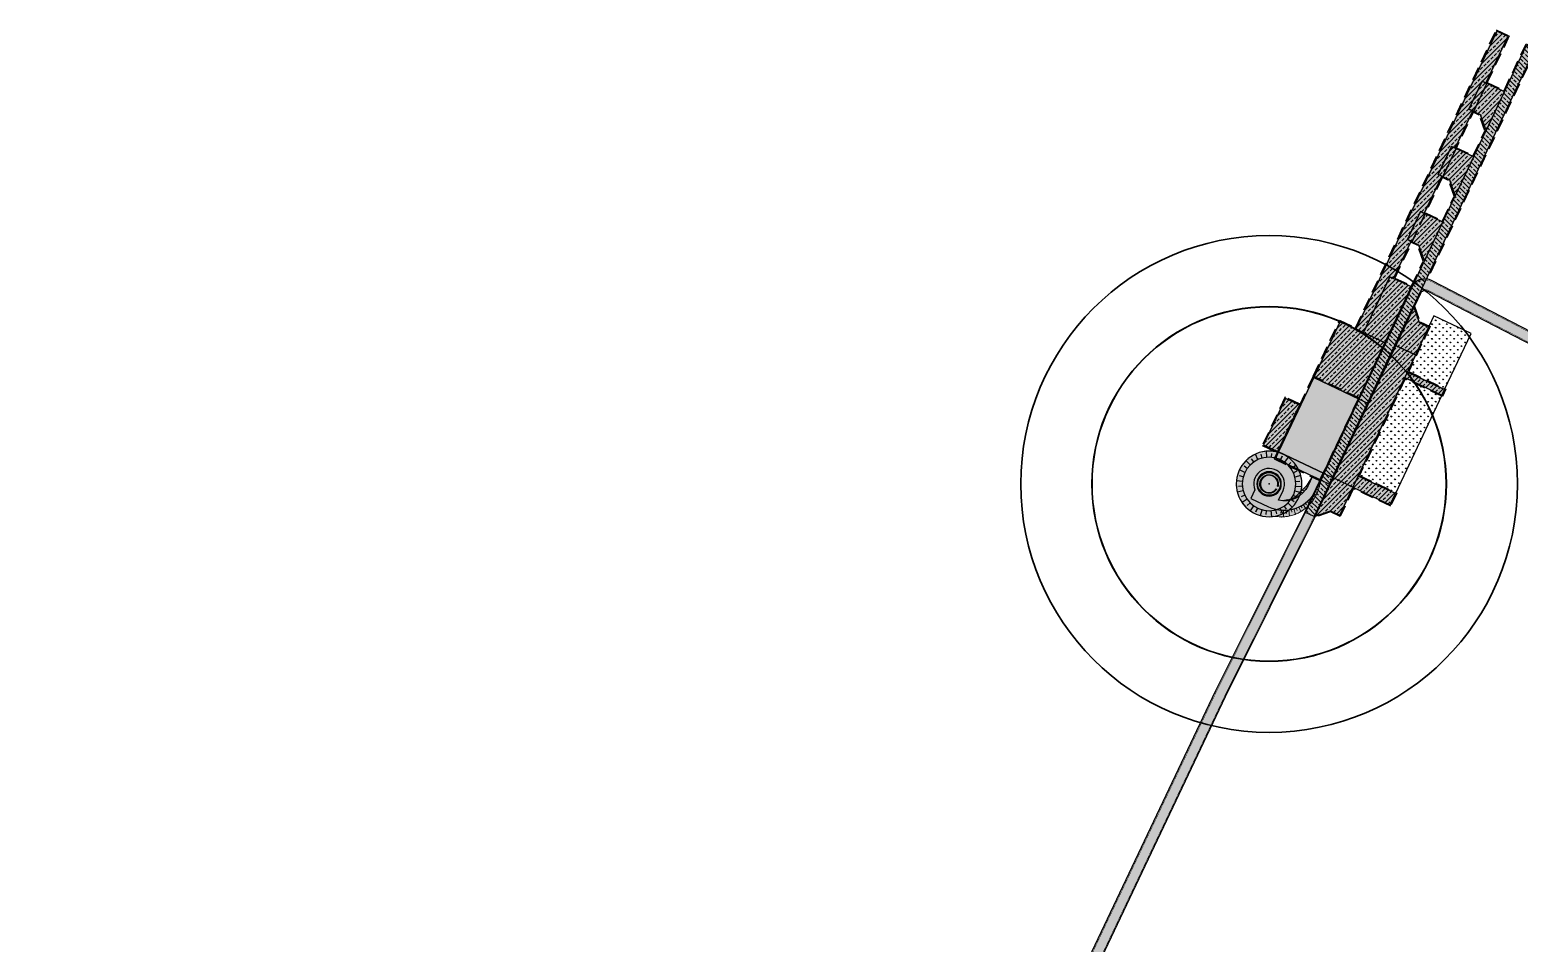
# Model space of a CAD drawing. Extents: x 466263 to 469319, y 5887365 to 5890189.
# Drawn here: x 466377 to 467100, y 5888921 to 5889364 of the extents above; entities that cross this region are included whole.
import ezdxf

# ---------------------------------------------------------------- set-up
doc = ezdxf.new("R2010")
doc.units = 0
doc.header["$MEASUREMENT"] = 0
doc.linetypes.add('VERDECKT', pattern=[9.524999999999995, 6.349999999999997, -3.174999999999998])
doc.layers.get('0').update_dxf_attribs({"linetype": 'CONTINUOUS'})
for name, color, linetype, transparency in [('UTEC -Flächen mit Böschung 0.5 m- KSF dauerhaft', 24, 'VERDECKT', 0.5), ('UTEC -Flächen mit Böschung 0.5 m- KSF temporär', 54, 'VERDECKT', 0.5), ('UTEC -Flächen mit Böschung 0.5 m- Zuwegung dauerhaft', 32, 'VERDECKT', 0.5), ('UTEC -Flächen- Fundament', 162, 'VERDECKT', 0.5), ('UTEC -Flächen- KSF Blattlager', 254, 'CONTINUOUS', 0.5), ('UTEC -Flächen- KSF dauerhaft', 252, 'CONTINUOUS', 0.5), ('UTEC -Flächen- KSF temporär', 254, 'CONTINUOUS', 0.5), ('UTEC -Flächen- Zuwegung dauerhaft', 33, 'CONTINUOUS', 0.5)]:
    doc.layers.add(name, color=color, linetype=linetype, transparency=transparency)
for name, color, linetype, lineweight in [('UTEC -WKA- Kreise - Baulast', 70, 'CONTINUOUS', 35), ('UTEC -WKA- Kreise - Rotor (ohne Exzentrizität)', 150, 'CONTINUOUS', 35), ('UTEC -WKA- Kreise - Rotorüberstrich (mit Exzentrizität)', 150, 'CONTINUOUS', 35)]:
    doc.layers.add(name, color=color, linetype=linetype, lineweight=lineweight)
for name, color, linetype in [('UTEC -WKA- Kreise - Standort', 10, 'CONTINUOUS'), ('UTEC -WKA- KSF Blattlager', 253, 'CONTINUOUS'), ('UTEC -WKA- KSF dauerhaft', 7, 'CONTINUOUS'), ('UTEC -WKA- KSF temporär', 253, 'CONTINUOUS'), ('UTEC -WKA- Turm & Fundament', 7, 'CONTINUOUS'), ('UTEC -WKA- Turm & Fundament Schraffur', 253, 'CONTINUOUS'), ('UTEC -Zuwegung- dauerhaft', 34, 'CONTINUOUS')]:
    doc.layers.add(name, color=color, linetype=linetype)
doc.layers.add('UTEC __Hilfslinien__', color=201, linetype='CONTINUOUS', plot=False)

# ---------------------------------------------------------------- blocks, each defined once
blk = doc.blocks.new('WKA - Fundament')
at = {"layer": 'UTEC -WKA- Turm & Fundament'}
for radius in [13, 5.94]:
    blk.add_circle((0, 0), radius, dxfattribs=at)
at = {"layer": 'UTEC -WKA- Turm & Fundament Schraffur'}
for points in [[(-4.446261863225116, 12.21600407022015), (-5.453169165174356, 14.98245914581139)], [(-2.257426309660559, 12.8025007891606), (-2.590125111487167, 14.68932945537017)], [(-2.2737e-12, 13), (-3.638e-12, 15.94399999999905)], [(2.257426309667605, 12.80250078915924), (2.590125111494669, 14.68932945537199)], [(4.446261863231483, 12.21600407021742), (5.453169165181633, 14.98245914581139)], [(-11.25833024919552, 6.500000000003637), (-13.80790903793104, 7.972000000000661)], [(-9.958577760542992, 8.356238925929574), (-11.42626991715178, 9.587778873221849)], [(-8.356238925919111, 9.958577760551632), (-10.24860564883261, 12.21381260109001)], [(-6.499999999992722, 11.25833024920166), (-7.457968019860345, 12.91757953163915)], [(6.499999999998181, 11.25833024919848), (7.457968019870349, 12.91757953164415)], [(8.356238925923435, 9.958577760547996), (10.24860564883988, 12.21381260109001)], [(9.958577760545948, 8.356238925925936), (11.42626991716611, 9.587778873227762)], [(11.25833024919734, 6.500000000000452), (13.80790903793831, 7.972000000000661)], [(-12.80250078915833, 2.2574263096717), (-15.70177481401924, 2.768646544721832)], [(-14.91593603973206, 0), (-13, 0)], [(-13, 0), (-14.91593603973206, 0)], [(-12.21600407021583, 4.446261863236486), (-14.01639502864964, 5.101550582148774)], [(12.21600407021651, 4.446261863234211), (14.01639502866737, 5.101550582152412)], [(12.80250078915855, 2.257426309670333), (15.70177481402652, 2.768646544721832)], [(13, 0), (14.91593603975116, 0)], [(14.91593603975116, 0), (13, 0)], [(-15.70177481402675, -2.768646544721375), (-12.80250078915878, -2.257426309669881)], [(-14.01639502865191, -5.101550582146046), (-12.21600407021674, -4.446261863233758)], [(-13.80790903793831, -7.972000000001571), (-11.25833024919689, -6.500000000001362)], [(13.80790903794559, -7.972000000001571), (11.2583302491987, -6.499999999998181)], [(14.01639502866965, -5.101550582150136), (12.21600407021765, -4.446261863231483)], [(15.70177481403402, -2.768646544721375), (12.80250078915901, -2.257426309668517)], [(-11.42626991715656, -9.587778873220033), (-9.958577760545722, -8.356238925925936)], [(-10.24860564884125, -12.21381260109047), (-8.356238925924117, -9.95857776054754)], [(-7.457968019866711, -12.91757953163869), (-6.499999999997726, -11.25833024919893)], [(-5.453169165181178, -14.98245914581184), (-4.446261863231028, -12.21600407021788)], [(-2.590125111494669, -14.68932945537244), (-2.257426309667605, -12.80250078915924)], [(1.04592e-11, -15.94400000000087), (9.0949e-12, -13)], [(2.590125111502401, -14.68932945537426), (2.257426309674654, -12.80250078915787)], [(5.453169165188455, -14.98245914581184), (4.446261863237396, -12.2160040702156)], [(7.457968019876942, -12.91757953164415), (6.500000000003183, -11.25833024919575)], [(10.24860564884852, -12.21381260109047), (8.356238925928206, -9.958577760543903)], [(11.42626991717065, -9.587778873225943), (9.958577760548678, -8.356238925922298)]]:
    blk.add_lwpolyline(points, dxfattribs=at)
blk.add_circle((0, 0), 15.944, dxfattribs=at)

msp = doc.modelspace()

# ---------------------------------------------------------------- hatches: boundary and pattern name
at = {"layer": 'UTEC -Flächen mit Böschung 0.5 m- KSF dauerhaft'}
h = msp.add_hatch(color=256, dxfattribs=at)
h.dxf.hatch_style = 1
h.paths.add_polyline_path([(466981.0251336854, 5889156.098828502), (467003.1748430727, 5889145.627898519), (467022.1944699425, 5889185.857621355), (467000.0451120677, 5889196.329294848)])
at = {"layer": 'UTEC -Flächen mit Böschung 0.5 m- KSF temporär'}
h = msp.add_hatch(color=256, dxfattribs=at)
h.dxf.hatch_style = 1
h.paths.add_polyline_path([(466986.4014400114, 5889186.187785452), (466975.2886436532, 5889162.682344441), (466982.5210870412, 5889159.263022484), (466993.6338833989, 5889182.768463495)])
h.paths.add_polyline_path([(467020.5520405032, 5889219.817927973), (467088.9384796311, 5889364.466795731), (467095.266867595, 5889361.474889018), (467039.7028858046, 5889243.947683966), (467047.8393846157, 5889240.100946765), (467022.1944699424, 5889185.857621355), (467000.0451120677, 5889196.329294848), (467012.867569404, 5889223.450957553)])
edge = h.paths.add_edge_path()
edge.add_line((467047.8393846157, 5889240.100946765), (467053.5209698218, 5889252.118458975))
edge.add_line((467053.5209698218, 5889252.118458975), (467050.800733424, 5889259.71730425))
edge.add_line((467050.800733424, 5889259.71730425), (467047.8237754509, 5889261.124737012))
edge.add_line((467047.8237754509, 5889261.124737012), (467054.6624193635, 5889275.589623787))
edge.add_line((467054.6624193635, 5889275.589623787), (467062.7989181751, 5889271.742886587))
edge.add_line((467062.7989181751, 5889271.742886587), (467068.4805033803, 5889283.760398795))
edge.add_line((467068.4805033803, 5889283.760398795), (467065.7602669829, 5889291.359244074))
edge.add_line((467065.7602669829, 5889291.359244074), (467062.7833090096, 5889292.766676835))
edge.add_line((467062.7833090096, 5889292.766676835), (467069.6219529225, 5889307.23156361))
edge.add_line((467069.6219529225, 5889307.23156361), (467077.7584517342, 5889303.384826408))
edge.add_line((467077.7584517342, 5889303.384826408), (467083.44003694, 5889315.402338618))
edge.add_line((467083.44003694, 5889315.402338618), (467080.7198005426, 5889323.001183895))
edge.add_line((467080.7198005426, 5889323.001183895), (467077.7428425693, 5889324.408616658))
edge.add_line((467077.7428425693, 5889324.408616658), (467084.5814864818, 5889338.873503431))
edge.add_line((467084.5814864818, 5889338.873503431), (467092.7179852934, 5889335.02676623))
edge.add_line((467092.7179852934, 5889335.02676623), (467103.4033664068, 5889357.628151818))
edge.add_line((467103.4033664068, 5889357.628151818), (467108.3756712354, 5889355.277367973))
edge.add_line((467108.3756712354, 5889355.277367973), (467055.46864019, 5889243.370062447))
edge.add_arc((467054.3629437806, 5889235.413571761), 8.032951426371318, 82.08839879095036, 144.3016090506804)
h.paths.add_polyline_path([(467049.2671804619, 5889230.252927831), (467051.9874168589, 5889222.654082551), (467056.7724856796, 5889220.391819304), (467046.4504075233, 5889198.558880823), (467064.5315159934, 5889190.010575934), (467062.821855015, 5889186.394354239), (467044.7407465455, 5889194.94265913), (467022.579266116, 5889148.067385422), (467040.6603745852, 5889139.519080531), (467037.6684678738, 5889133.190692567), (467019.5873594036, 5889141.738997458), (467013.1761307358, 5889128.178166106), (467008.3910619156, 5889130.440429356), (467000.7865142958, 5889127.718151633)])
at = {"layer": 'UTEC -Flächen- Fundament'}
h = msp.add_hatch(color=256, dxfattribs=at)
h.dxf.hatch_style = 1
edge = h.paths.add_edge_path()
edge.add_line((466993.2282086492, 5889150.329513774), (466981.0251336854, 5889156.098828502))
edge.add_line((466981.0251336854, 5889156.098828502), (466982.5210870412, 5889159.263022484))
edge.add_line((466982.5210870412, 5889159.263022484), (466981.8552860593, 5889159.577796867))
edge.add_arc((466978.6083170227, 5889143.967917687), 15.94399999886285, 78.24961475861988, 280.4149351207723)
edge.add_arc((466984.7472020971, 5889146.191344998), 18.19849336820215, 259.6914585921805, 312.9251315474322)
edge.add_line((466997.1411425554, 5889132.865602963), (466999.4346081704, 5889137.716670055))
edge.add_line((466999.4346081704, 5889137.716670055), (467003.1748430043, 5889145.627898551))
edge.add_line((467003.1748430043, 5889145.627898551), (466999.5289891292, 5889147.358911798))
edge.add_line((466999.5289891292, 5889147.358911798), (466997.0403061944, 5889143.565596421))
edge.add_arc((466987.4705578242, 5889150.058378755), 11.56444146148807, 305.9120372492413, 325.84430467272267, ccw=False)
edge.add_arc((466977.6863182087, 5889143.802665339), 16.85675262182188, 349.3663917948717, 382.7800693216212)
at = {"layer": 'UTEC -Flächen- KSF Blattlager'}
h = msp.add_hatch(dxfattribs=at)
h.set_pattern_fill('GRASS', color=256, scale=0.1)
h.set_pattern_definition([(90, (0, 0), (-1.796051224, 1.796051224), [0.4762500000000001, -3.115852448]), (45, (0, 0), (-1.79605122421383, 1.79605122421383), [0.4762500000000001, -2.06375]), (135, (0, 0), (-1.79605122421383, -1.79605122421383), [0.4762500000000001, -2.06375])])
h.paths.add_polyline_path([(467058.671241813, 5889225.577831752), (467045.7846721897, 5889198.320560734), (467063.8657806596, 5889189.772255844), (467076.7523502826, 5889217.029526862)])
h.paths.add_polyline_path([(467062.5835349259, 5889187.060089573), (467039.9946392516, 5889139.280760442), (467021.9135307819, 5889147.829065332), (467044.5024264561, 5889195.608394467)])
at = {"layer": 'UTEC -Flächen- KSF dauerhaft'}
h = msp.add_hatch(color=256, dxfattribs=at)
h.dxf.hatch_style = 1
h.paths.add_polyline_path([(466983.1868223753, 5889159.501342573), (466981.6908690194, 5889156.337148592), (467003.8402268947, 5889145.865475101), (467005.3361802507, 5889149.029669082)])
h.paths.add_polyline_path([(467000.2834321572, 5889195.663559514), (466983.1868223753, 5889159.501342573), (467005.3361802507, 5889149.029669082), (467022.4327900323, 5889185.191886022)])
h = msp.add_hatch(dxfattribs=at)
h.set_pattern_fill('GRAVEL', color=256, scale=2)
h.set_pattern_definition([(228.012787504, (1.439999999999999, 2), (-16.00000000000012, -18), [0.269072, -26.6381760941474]), (184.969740728, (1.26, 1.8), (23.99999999999995, 2.00000000000007), [0.461736, -45.71184952245999]), (132.510447078, (0.8, 1.759999999999999), (20.00000000000023, -21.99999999999973), [0.325576, -32.2320651921994]), (267.273689006, (0.02, 1.26), (2.000000000000043, 40.00000000000003), [0.4204760000000002, -41.62711608325799]), (292.833654178, (0, 0.84), (-9.999999999999975, 24.00000000000006), [0.4123099999999999, -40.81874625617659]), (357.273689006, (0.16, 0.4600000000000001), (-40.00000000000003, 2.000000000000051), [0.4204760000000002, -41.62711608325799]), (37.6942404667, (0.58, 0.4400000000000003), (-26, -19.99999999999994), [0.556058, -55.049697097832]), (72.2553283749, (1.02, 0.7800000000000002), (14.00000000000005, 44.00000000000001), [0.5249759999999999, -51.97264299362679]), (121.429565615, (1.179999999999999, 1.28), (-16.00000000000004, 25.99999999999998), [0.4219000000000002, -41.76814621945799]), (175.236358309, (0.9599999999999999, 1.639999999999995), (21.99999999999997, -2.000000000000073), [0.4816640000000004, -23.6015251575846]), (222.397437798, (0.48, 1.679999999999999), (-23.99999999999993, -21.99999999999994), [0.622896, -61.6667500095898]), (138.814074834, (2, 1.239999999999997), (-14.00000000000006, 12), [0.212602, -21.04768962546939]), (171.46923439, (1.84, 1.379999999999999), (26, -3.99999999999999), [0.404474, -40.043022832314]), (225, (1.439999999999999, 1.439999999999999), (-2e-16, -1.999999999999864), [0.282842, -2.5455851247462]), (203.198590514, (1.3, 1.679999999999999), (9.999999999999975, 3.999999999999948), [0.152316, -15.0792302117278]), (291.801409486, (1.159999999999999, 1.62), (-1.999999999999366, 6.000000000000205), [0.215406, -10.554923614269]), (30.96375653209999, (1.239999999999997, 1.419999999999999), (6.000000000000102, 3.999999999999958), [0.349858, -11.3120457896906]), (161.565051177, (1.54, 1.6), (4.000000000000023, -1.999999999999953), [0.252982, -6.071573320336798]), (16.389540334, (0, 1.62), (19.99999999999993, 6.000000000000087), [0.3544, -35.0856902933388]), (70.3461759419, (0.34, 1.719999999999999), (-8.00000000000244, -22.00000000000679), [0.2973219999999999, -29.434815494638]), (293.198590514, (1.54, 2), (-3.999999999999941, 9.999999999999982), [0.30463, -14.9269162117278]), (343.610459666, (1.659999999999999, 1.719999999999999), (-19.99999999999993, 6.000000000000087), [0.3544, -35.08569029333799]), (339.44395478, (0, 0.38), (-10.00000000000007, 4.000000000000047), [0.3417599999999999, -16.74624749063499]), (294.775140569, (0.32, 0.26), (-10.00000000000001, 22.00000000000001), [0.286356, -28.349286126552]), (66.8014094864, (1.56, 0), (3.999999999999961, 9.99999999999994), [0.30463, -14.9269162117278]), (17.3540246363, (1.679999999999999, 0.28), (-25.99999999999996, -7.999999999999922), [0.335262, -33.19084722848]), (69.4439547804, (0.58, 0), (-4.000000000000013, -9.999999999999908), [0.17088, -16.91712749063499]), (101.309932474, (1.439999999999999, 0), (-1.999999999999926, 8.000000000000023), [0.10198, -10.0960590271856]), (165.963756532, (1.419999999999999, 0.1), (5.999999999999917, -2.000000000000002), [0.41231, -7.8339012512354]), (186.009005957, (1.02, 0.2), (20.00000000000009, 1.999999999999965), [0.3821, -37.82784634908561]), (303.690067526, (1.239999999999997, 1.239999999999997), (-1.999999999999974, 3.999999999999971), [0.2884439999999999, -6.922658550927999]), (353.157226587, (1.399999999999999, 1), (34.00000000000004, -4.000000000000103), [0.5035880000000001, -49.8551252480566]), (60.9453959009, (1.9, 0.9399999999999998), (-7.999999999999951, -13.99999999999995), [0.205912, -20.385348281974]), (90, (2, 1.12), (-1.999999999999999, 2), [0.12, -1.879999999999999]), (120.256437164, (0.98, 0.26), (8.000000000000018, -14.00000000000001), [0.277848, -27.50703997889961]), (48.01278750419999, (0.84, 0.5), (16, 17.99999999999995), [0.538144, -26.3691040941474]), (0, (1.199999999999999, 0.9), (2, 2), [0.5200000000000001, -1.479999999999999]), (325.304846469, (1.719999999999999, 0.9), (20.00000000000028, -13.99999999999965), [0.3162279999999999, -31.306548601684]), (254.0546040990001, (1.98, 0.72), (-2.000000000000073, -8.000000000000009), [0.291204, -14.269015778561]), (207.645975364, (1.9, 0.4400000000000003), (-37.9999999999999, -20.0000000000001), [0.47413, -46.93894836451878]), (175.42607874, (1.479999999999999, 0.22), (-25.99999999999991, 2.000000000000002), [0.501598, -49.6581468159378])])
edge = h.paths.add_edge_path()
edge.add_line((466999.7719774889, 5889147.788843701), (466997.5963612578, 5889143.187047957))
edge.add_arc((466985.8436407525, 5889148.743446137), 13.0000000001799, 258.03872724092093, 334.69636344218844, ccw=False)
edge.add_line((466983.1493843052, 5889136.025703326), (466985.3887326974, 5889140.762303354))
edge.add_arc((466978.6083170208, 5889143.967917687), 7.499999999919225, 334.6963634518132, 562.8860485537055)
edge.add_line((466971.6987160503, 5889141.051170453), (466969.7753474498, 5889136.98292105))
edge.add_line((466969.7753474498, 5889136.98292105), (466978.3638739729, 5889132.922476226))
edge.add_arc((466985.8436407532, 5889148.743446137), 17.49999999979317, 244.6963634400503, 334.696363439289)
edge.add_line((467001.6646106634, 5889141.263679356), (467003.8402268947, 5889145.865475101))
edge.add_line((467003.8402268947, 5889145.865475101), (466999.7719774889, 5889147.788843701))
edge = h.paths.add_edge_path(flags=16)
edge.add_arc((466978.6083170214, 5889143.967917688), 5.5, 0, 360)
at = {"layer": 'UTEC -Flächen- KSF temporär'}
h = msp.add_hatch(dxfattribs=at)
h.set_pattern_fill('ANSI33', color=256, scale=0.5)
h.set_pattern_definition([(45, (-1, 0), (-2.245064030267287, 2.245064030267287), []), (45, (1.245064999999998, 0), (-2.245064030267287, 2.245064030267287), [1.587499999999999, -0.79375])])
h.paths.add_polyline_path([(467089.1767997207, 5889363.801060397), (467020.7903605931, 5889219.152192639), (467024.406582287, 5889217.442531661), (467037.2290396236, 5889244.564194365), (467039.0371504704, 5889243.709363878), (467047.5854553615, 5889261.790472346), (467045.7773445146, 5889262.645302835), (467052.1885731828, 5889276.206134187), (467053.9966840297, 5889275.351303697), (467062.5449889207, 5889293.432412167), (467060.7368780737, 5889294.287242657), (467067.1481067419, 5889307.848074007), (467068.956217589, 5889306.99324352), (467077.5045224798, 5889325.074351992), (467075.6964116328, 5889325.929182477), (467082.107640301, 5889339.490013831), (467083.9157511479, 5889338.635183342), (467094.6011322619, 5889361.236568928)])
h.paths.add_polyline_path([(467082.107640301, 5889339.490013831), (467075.6964116328, 5889325.929182477), (467081.1207441736, 5889323.364691011), (467083.9805852472, 5889315.375867004), (467092.9563053828, 5889334.361030897)], flags=17)
h.paths.add_polyline_path([(467067.1481067419, 5889307.848074007), (467060.7368780737, 5889294.287242657), (467066.1612106147, 5889291.72275119), (467069.0210516882, 5889283.733927181), (467077.9967718237, 5889302.719091074)], flags=17)
h.paths.add_polyline_path([(467037.2290396236, 5889244.564194365), (467024.406582287, 5889217.442531661), (467035.255247369, 5889212.313548727), (467048.0777047052, 5889239.435211432)])
h.paths.add_polyline_path([(467052.1885731828, 5889276.206134187), (467045.7773445146, 5889262.645302835), (467051.2016770554, 5889260.080811367), (467054.061518129, 5889252.09198736), (467063.0372382645, 5889271.077151253)], flags=17)
h.paths.add_polyline_path([(467022.4327900323, 5889185.191886022), (467035.255247369, 5889212.313548727), (467013.1058894936, 5889222.785222217), (467000.2834321572, 5889195.663559514)])
h.paths.add_polyline_path([(467045.7846721897, 5889198.320560734), (467044.5024264561, 5889195.608394467), (467062.5835349259, 5889187.060089573), (467063.8657806596, 5889189.772255844)])
h.paths.add_polyline_path([(467021.9135307819, 5889147.829065332), (467019.3490393146, 5889142.404732792), (467037.4301477843, 5889133.856427902), (467039.9946392516, 5889139.280760442)])
h.paths.add_polyline_path([(467049.6955216775, 5889206.59266786), (467019.3490393146, 5889142.404732792), (467009.4044296564, 5889147.106300482), (467039.750912019, 5889211.29423555)])
h.paths.add_polyline_path([(467039.750912019, 5889211.29423555), (467048.7266321546, 5889230.279399442), (467051.5864732283, 5889222.290575435), (467056.1067503458, 5889220.153499212), (467049.6955216775, 5889206.59266786)])
h.paths.add_polyline_path([(467009.4044296564, 5889147.106300482), (467000.4287095209, 5889128.121136589), (467008.417533529, 5889130.980977663), (467012.9378106464, 5889128.843901437), (467019.3490393146, 5889142.404732792)])
h.paths.add_polyline_path([(466986.6397601011, 5889185.522050118), (466975.9543789875, 5889162.920664531), (466983.1868223753, 5889159.501342573), (466993.872203489, 5889182.102728161)])
h = msp.add_hatch(dxfattribs=at)
h.set_pattern_fill('ANSI33', color=256, scale=0.5, angle=90)
h.set_pattern_definition([(135, (-1, 0), (-2.245064030267287, -2.245064030267287), []), (135, (-0.9999999999999998, 2.245065), (-2.245064030267287, -2.245064030267287), [1.587499999999999, -0.79375])])
h.paths.add_polyline_path([(467107.709935902, 5889355.039047884), (467000.4287095209, 5889128.121136589), (466996.3604601153, 5889130.04450519), (467103.6416864965, 5889356.962416484)])
at = {"layer": 'UTEC -Flächen- Zuwegung dauerhaft', "linetype": 'ByBlock', "transparency": 33554687}
h = msp.add_hatch(color=256, dxfattribs=at)
h.dxf.hatch_style = 1
edge = h.paths.add_edge_path()
edge.add_arc((467156.7549778905, 5889196.547405191), 5.000000000045556, 242.6636303000544, 334.4724394946446, ccw=False)
edge.add_line((467154.4589102381, 5889192.10577561), (467057.6622666999, 5889242.144086576))
edge.add_arc((467054.3329686033, 5889235.703723682), 7.249999999868197, 62.66363029559509, 154.6963634447146)
edge.add_line((467047.7785667827, 5889238.802484205), (466996.3604601153, 5889130.04450519))
edge.add_line((466996.3604601153, 5889130.04450519), (466952.948170002, 5889042.950308694))
edge.add_line((466952.948170002, 5889042.950308694), (466830.0118861572, 5888783.99431432))
edge.add_line((466830.0118861572, 5888783.99431432), (466719.4210816272, 5888558.670826966))
edge.add_line((466719.4210816272, 5888558.670826966), (466678.573962645, 5888475.207322112))
edge.add_arc((466674.0935961898, 5888477.426852789), 5.000000000104988, 230.3976196096461, 333.6466251521746, ccw=False)
edge.add_line((466670.9063161863, 5888473.574418991), (466561.9278905388, 5888563.689419553))
edge.add_line((466561.9278905388, 5888563.689419553), (466379.4751771223, 5888709.405778852))
edge.add_line((466379.4751771223, 5888709.405778852), (466376.6669389345, 5888705.889559536))
edge.add_line((466376.6669389345, 5888705.889559536), (466559.1196523512, 5888560.173200239))
edge.add_line((466559.1196523512, 5888560.173200239), (466675.6410861775, 5888463.816681507))
edge.add_line((466675.6410861775, 5888463.816681507), (466697.7950520844, 5888442.949465684))
edge.add_line((466697.7950520844, 5888442.949465684), (466763.7378175053, 5888380.836798095))
edge.add_arc((466813.276089235, 5888433.429783693), 72.25000000025682, 226.7131880464773, 234.9162447765445)
edge.add_line((466771.7487209709, 5888374.306690193), (466823.3095686733, 5888338.090954804))
edge.add_line((466823.3095686733, 5888338.090954804), (466876.3847143621, 5888306.018065873))
edge.add_line((466876.3847143621, 5888306.018065873), (466914.4403143086, 5888276.725826661))
edge.add_arc((466918.8624908049, 5888282.470985931), 7.249999998895853, 232.4137233610919, 334.8601818521503)
edge.add_line((466925.4257257067, 5888279.3909782), (466984.3265603748, 5888404.903654649))
edge.add_line((466984.3265603748, 5888404.903654649), (466980.2528283664, 5888406.815383588))
edge.add_line((466980.2528283664, 5888406.815383588), (466921.3519936985, 5888281.302707136))
edge.add_arc((466918.862490805, 5888282.470985931), 2.74999999989145, 232.4137233598414, 334.86018183277235, ccw=False)
edge.add_line((466917.1851135131, 5888280.291787586), (466878.9288330034, 5888309.738495077))
edge.add_line((466878.9288330034, 5888309.738495077), (466825.7694017293, 5888341.86231712))
edge.add_line((466825.7694017293, 5888341.86231712), (466774.3352006552, 5888377.989097399))
edge.add_arc((466813.276089245, 5888433.42978369), 67.75000000433495, 226.7131880381479, 234.9162447687712, ccw=False)
edge.add_line((466766.8232461942, 5888384.11248578), (466700.8804807706, 5888446.22515337))
edge.add_line((466700.8804807706, 5888446.22515337), (466682.0020692134, 5888464.007066097))
edge.add_arc((466685.4303233093, 5888467.646719084), 4.999999999792412, 153.6466250925158, 226.7131880931135, ccw=False)
edge.add_line((466680.9499568564, 5888469.866249766), (466723.4607457432, 5888556.688123299))
edge.add_line((466723.4607457432, 5888556.688123299), (466834.0515502729, 5888782.011610652))
edge.add_line((466834.0515502729, 5888782.011610652), (466956.9958400322, 5889040.983535074))
edge.add_line((466956.9958400322, 5889040.983535074), (467000.4287095209, 5889128.121136589))
edge.add_line((467000.4287095209, 5889128.121136589), (467051.8468161884, 5889236.879115608))
edge.add_arc((467054.3329686034, 5889235.703723682), 2.750000000457537, 62.663630310733424, 154.6963634430184, ccw=False)
edge.add_line((467055.5958058121, 5889238.146619955), (467153.9695127007, 5889187.293057722))
edge.add_line((467153.9695127007, 5889187.293057722), (467157.1562083257, 5889185.785159005))
edge.add_line((467157.1562083257, 5889185.785159005), (467161.2668683647, 5889194.392679143))

# ---------------------------------------------------------------- linework, layer by layer
at = {"layer": 'UTEC -Flächen mit Böschung 0.5 m- KSF dauerhaft'}
msp.add_lwpolyline([(466981.0251336854, 5889156.098828502), (467003.1748430727, 5889145.627898519), (467022.1944699425, 5889185.857621355), (467000.0451120677, 5889196.329294848)], close=True, dxfattribs=at)
at = {"layer": 'UTEC -Flächen mit Böschung 0.5 m- KSF temporär'}
for points in [[(467020.5520405032, 5889219.817927973), (467088.9384796311, 5889364.466795731), (467095.266867595, 5889361.474889018), (467039.7028858046, 5889243.947683966), (467047.8393846157, 5889240.100946765), (467022.1944699424, 5889185.857621355), (467000.0451120677, 5889196.329294848), (467012.867569404, 5889223.450957553)], [(467049.2671804619, 5889230.252927831), (467051.9874168589, 5889222.654082551), (467056.7724856796, 5889220.391819304), (467046.4504075233, 5889198.558880823), (467064.5315159934, 5889190.010575934), (467062.821855015, 5889186.394354239), (467044.7407465455, 5889194.94265913), (467022.579266116, 5889148.067385422), (467040.6603745852, 5889139.519080531), (467037.6684678738, 5889133.190692567), (467019.5873594036, 5889141.738997458), (467013.1761307358, 5889128.178166106), (467008.3910619156, 5889130.440429356), (467000.7865142958, 5889127.718151633)], [(466986.4014400114, 5889186.187785452), (466975.2886436532, 5889162.682344441), (466982.5210870412, 5889159.263022484), (466993.6338833989, 5889182.768463495)]]:
    msp.add_lwpolyline(points, close=True, dxfattribs=at)
msp.add_lwpolyline([(467047.8393846157, 5889240.100946765), (467053.5209698218, 5889252.118458975), (467050.800733424, 5889259.71730425), (467047.8237754509, 5889261.124737012), (467054.6624193635, 5889275.589623787), (467062.7989181751, 5889271.742886587), (467068.4805033803, 5889283.760398795), (467065.7602669829, 5889291.359244074), (467062.7833090096, 5889292.766676835), (467069.6219529225, 5889307.23156361), (467077.7584517342, 5889303.384826408), (467083.44003694, 5889315.402338618), (467080.7198005426, 5889323.001183895), (467077.7428425693, 5889324.408616658), (467084.5814864818, 5889338.873503431), (467092.7179852934, 5889335.02676623), (467103.4033664068, 5889357.628151818), (467108.3756712354, 5889355.277367973), (467055.46864019, 5889243.370062447, 0.2783266569033582)], format="xyb", close=True, dxfattribs=at)
at = {"layer": 'UTEC -Flächen mit Böschung 0.5 m- Zuwegung dauerhaft', "linetype": 'ByBlock'}
for points in [[(467154.6885170033, 5889192.549938569), (467057.8918734653, 5889242.588249534, 0.4246433857958844), (467047.326539071, 5889239.016191829), (466995.9106525634, 5889130.262908827), (466952.4985412311, 5889043.169070999), (466829.5615989594, 5888784.211689701)], [(466834.5018373169, 5888781.794234959), (466957.445469688, 5889040.764774647), (467000.87851811, 5889127.902735148), (467052.2988439001, 5889236.665407985, -0.4246433857147931), (467055.3661990467, 5889237.702456996), (467153.7477112788, 5889186.844859849)]]:
    msp.add_lwpolyline(points, format="xyb", dxfattribs=at)
at = {"layer": 'UTEC -Flächen- Fundament', "lineweight": 20}
msp.add_lwpolyline([(466993.2282086492, 5889150.329513774), (466981.0251336854, 5889156.098828502), (466982.5210870412, 5889159.263022484), (466981.8552860593, 5889159.577796867, 1.214881448205386), (466981.4906019734, 5889128.286604941, 0.2365451246266793), (466997.1411425554, 5889132.865602963), (466999.4346081704, 5889137.716670055), (467003.1748430043, 5889145.627898551), (466999.5289891292, 5889147.358911798), (466997.0403061944, 5889143.565596421, -0.0871908699648406), (466994.2535945209, 5889140.692124462, 0.1468365393637837)], format="xyb", close=True, dxfattribs=at)
at = {"layer": 'UTEC -WKA- Kreise - Baulast'}
msp.add_circle((466978.6083170214, 5889143.967917688), 120.6039999999998, dxfattribs=at)
at = {"layer": 'UTEC -WKA- Kreise - Rotor (ohne Exzentrizität)'}
msp.add_circle((466978.6083170214, 5889143.967917688), 86, dxfattribs=at)
at = {"layer": 'UTEC -WKA- Kreise - Rotorüberstrich (mit Exzentrizität)'}
msp.add_circle((466978.6083170214, 5889143.967917688), 86.09799999999996, dxfattribs=at)
at = {"layer": 'UTEC -WKA- Kreise - Standort', "color": 6, "linetype": 'ByBlock'}
msp.add_point((466978.6083170214, 5889143.967917688), dxfattribs=at)
at = {"layer": 'UTEC -WKA- KSF Blattlager'}
for points in [[(467058.671241813, 5889225.577831752), (467045.7846721897, 5889198.320560734), (467063.8657806596, 5889189.772255844), (467076.7523502826, 5889217.029526862)], [(467062.5835349259, 5889187.060089573), (467039.9946392516, 5889139.280760442), (467021.9135307819, 5889147.829065332), (467044.5024264561, 5889195.608394467)]]:
    msp.add_lwpolyline(points, close=True, dxfattribs=at)
at = {"layer": 'UTEC -WKA- KSF dauerhaft'}
for points in [[(467000.2834321572, 5889195.663559514), (466983.1868223753, 5889159.501342573), (467005.3361802507, 5889149.029669082), (467022.4327900323, 5889185.191886022)], [(466983.1868223753, 5889159.501342573), (466981.6908690194, 5889156.337148592), (467003.8402268947, 5889145.865475101), (467005.3361802507, 5889149.029669082)]]:
    msp.add_lwpolyline(points, close=True, dxfattribs=at)
msp.add_lwpolyline([(466999.7719774889, 5889147.788843701), (466997.5963612578, 5889143.187047957, -0.3475404855923581), (466983.1493843052, 5889136.025703326), (466985.3887326974, 5889140.762303354, 1.542658710510289), (466971.6987160503, 5889141.051170453), (466969.7753474498, 5889136.98292105), (466978.3638739729, 5889132.922476226, 0.4142135623730952), (467001.6646106634, 5889141.263679356), (467003.8402268947, 5889145.865475101)], format="xyb", close=True, dxfattribs=at)
msp.add_circle((466978.6083170214, 5889143.967917688), 5.5, dxfattribs=at)
at = {"layer": 'UTEC -WKA- KSF temporär'}
for points in [[(467089.1767997207, 5889363.801060397), (467020.7903605931, 5889219.152192639), (467024.406582287, 5889217.442531661), (467037.2290396236, 5889244.564194365), (467039.0371504704, 5889243.709363878), (467047.5854553615, 5889261.790472346), (467045.7773445146, 5889262.645302835), (467052.1885731828, 5889276.206134187), (467053.9966840297, 5889275.351303697), (467062.5449889207, 5889293.432412167), (467060.7368780737, 5889294.287242657), (467067.1481067419, 5889307.848074007), (467068.956217589, 5889306.99324352), (467077.5045224798, 5889325.074351992), (467075.6964116328, 5889325.929182477), (467082.107640301, 5889339.490013831), (467083.9157511479, 5889338.635183342), (467094.6011322619, 5889361.236568928)], [(467107.709935902, 5889355.039047884), (467000.4287095209, 5889128.121136589), (466996.3604601153, 5889130.04450519), (467103.6416864965, 5889356.962416484)], [(467082.107640301, 5889339.490013831), (467075.6964116328, 5889325.929182477), (467081.1207441736, 5889323.364691011), (467083.9805852472, 5889315.375867004), (467092.9563053828, 5889334.361030897)], [(467067.1481067419, 5889307.848074007), (467060.7368780737, 5889294.287242657), (467066.1612106147, 5889291.72275119), (467069.0210516882, 5889283.733927181), (467077.9967718237, 5889302.719091074)], [(467052.1885731828, 5889276.206134187), (467045.7773445146, 5889262.645302835), (467051.2016770554, 5889260.080811367), (467054.061518129, 5889252.09198736), (467063.0372382645, 5889271.077151253)], [(467037.2290396236, 5889244.564194365), (467024.406582287, 5889217.442531661), (467035.255247369, 5889212.313548727), (467048.0777047052, 5889239.435211432)], [(467039.750912019, 5889211.29423555), (467048.7266321546, 5889230.279399442), (467051.5864732283, 5889222.290575435), (467056.1067503458, 5889220.153499212), (467049.6955216775, 5889206.59266786)], [(467022.4327900323, 5889185.191886022), (467035.255247369, 5889212.313548727), (467013.1058894936, 5889222.785222217), (467000.2834321572, 5889195.663559514)], [(467049.6955216775, 5889206.59266786), (467019.3490393146, 5889142.404732792), (467009.4044296564, 5889147.106300482), (467039.750912019, 5889211.29423555)], [(467045.7846721897, 5889198.320560734), (467044.5024264561, 5889195.608394467), (467062.5835349259, 5889187.060089573), (467063.8657806596, 5889189.772255844)], [(466986.6397601011, 5889185.522050118), (466975.9543789875, 5889162.920664531), (466983.1868223753, 5889159.501342573), (466993.872203489, 5889182.102728161)], [(467009.4044296564, 5889147.106300482), (467000.4287095209, 5889128.121136589), (467008.417533529, 5889130.980977663), (467012.9378106464, 5889128.843901437), (467019.3490393146, 5889142.404732792)], [(467021.9135307819, 5889147.829065332), (467019.3490393146, 5889142.404732792), (467037.4301477843, 5889133.856427902), (467039.9946392516, 5889139.280760442)]]:
    msp.add_lwpolyline(points, close=True, dxfattribs=at)
at = {"layer": 'UTEC -WKA- Turm & Fundament'}
msp.add_lwpolyline([(466982.6648813393, 5889142.879668666, 11.10999092558237), (466982.0237584725, 5889141.52358553), (466982.2991035981, 5889141.393409102, -11.91607978309962), (466982.9402264649, 5889142.749492239)], format="xyb", close=True, dxfattribs=at)
at = {"layer": 'UTEC -WKA- Turm & Fundament Schraffur', "lineweight": 20}
for points in [[(467003.8402268947, 5889145.865475101), (467003.5975920554, 5889144.890565225), (467003.3386099001, 5889143.912585727), (467003.0383047005, 5889142.930729566), (467002.7470465229, 5889141.968009385), (467002.436652366, 5889141.014336224), (467002.3754070828, 5889140.785746405), (467002.0538820331, 5889139.907575228), (467001.5674267172, 5889138.779594382), (467000.9953804618, 5889137.668665647), (467000.3558373109, 5889136.613060977), (466999.6307032211, 5889135.574508417), (466998.8572082153, 5889134.582232903), (466997.9688973332, 5889133.644239518), (466997.0412725572, 5889132.771659159), (466996.0371038638, 5889131.935266887), (466994.9936212764, 5889131.164287642), (466993.8725528364, 5889130.476815462), (466992.693034523, 5889129.863803333), (466992.683987501, 5889129.844667353), (466991.4742023155, 5889129.316204225), (466990.216056214, 5889128.834018142), (466988.9175542833, 5889128.464564066), (466987.5797384582, 5889128.160523013), (466986.2207027832, 5889127.960166944), (466984.8505362154, 5889127.835312857), (466984.6612602928, 5889127.831145116), (466983.4751599709, 5889127.947053674), (466982.0976998553, 5889128.153432451), (466980.982961319, 5889128.397960575)], [(466999.7719774889, 5889147.788843701), (466999.2860007698, 5889146.928979897), (466998.7268388815, 5889146.092918023), (466998.1586299713, 5889145.237720169), (466997.5994680831, 5889144.401658295), (466997.0403061948, 5889143.565596421), (466996.9216529739, 5889143.36414767), (466996.5444734604, 5889142.863486402), (466996.0183738539, 5889142.245925386), (466995.4529603534, 5889141.693777395), (466994.8774578955, 5889141.169812408), (466994.2535945217, 5889140.692124462), (466993.6579141491, 5889140.224525475), (466993.1982695024, 5889139.598959372), (466992.6620809388, 5889139.009581357), (466992.1067563957, 5889138.429250366), (466991.5222069159, 5889137.886149398), (466990.8611135187, 5889137.379236516), (466990.1808841422, 5889136.881370657), (466990.1718371202, 5889136.862234677), (466989.4432468278, 5889136.410645865), (466988.5490654761, 5889136.599260994), (466987.737679654, 5889136.467774153), (466986.9475136819, 5889136.232602327), (466986.1371697953, 5889136.053796504), (466985.2976009718, 5889135.912220705), (466983.1493843052, 5889136.025703326)]]:
    msp.add_lwpolyline(points, dxfattribs=at)
at = {"layer": 'UTEC -WKA- Turm & Fundament Schraffur', "lineweight": 13}
for points in [[(466996.5218250847, 5889141.328840322), (466996.0983739738, 5889141.622773552)], [(466997.1877336614, 5889142.394307922), (466996.4609663916, 5889142.785900547)], [(466997.7496170773, 5889143.511209897), (466997.4550461279, 5889143.650475821)], [(466998.2833913739, 5889144.640232678), (466997.8931405278, 5889144.824733713)], [(467001.7093022192, 5889141.358209545), (467002.436652366, 5889141.014336224)], [(467002.243076516, 5889142.487232325), (467002.5111631587, 5889142.360487531)], [(467002.7768508125, 5889143.616255105), (467003.1788893107, 5889143.426181155)], [(467003.3106251092, 5889144.745277888), (467003.4256239175, 5889144.690909269)], [(466989.5810109703, 5889136.292258888), (466989.5277958317, 5889136.440912738)], [(466990.7523599284, 5889136.705818628), (466990.6530320132, 5889136.939108992)], [(466991.8823768646, 5889137.23111943), (466991.5312539378, 5889137.905285378)], [(466992.9599235657, 5889137.86417599), (466992.6777099695, 5889138.299796647)], [(466993.9791386808, 5889138.603738376), (466993.1700865013, 5889139.588870415)], [(466994.9092358391, 5889139.425990167), (466994.4122224296, 5889139.938146577)], [(466995.7583109655, 5889140.335157692), (466994.8120448711, 5889141.130498511)], [(466995.1902631548, 5889133.948492616), (466996.3258970281, 5889132.149930402)], [(466996.2246765376, 5889134.655007755), (466996.8088961415, 5889133.864874992)], [(466997.2037329318, 5889135.431860742), (466998.3763437186, 5889134.060351782)], [(466998.1140577353, 5889136.265991785), (466998.7003337815, 5889135.68657963)], [(466998.9878511823, 5889137.190103236), (467000.0878719981, 5889136.229275322)], [(466999.7744320458, 5889138.151795938), (467000.2925589034, 5889137.766810558)], [(467000.4927926043, 5889139.16992275), (467001.4515873504, 5889138.554631313)], [(467001.1406276386, 5889140.243317184), (467001.5594723767, 5889140.000840858)], [(466984.4268110427, 5889131.3008949), (466984.2712979049, 5889129.631019852)], [(466985.691711369, 5889131.24410565), (466985.6347809715, 5889127.909391761)], [(466986.9446389377, 5889131.278114676), (466987.0439817831, 5889129.701541062)], [(466988.1931796595, 5889131.401887182), (466988.5783163321, 5889128.390815559)], [(466989.4388811838, 5889131.616734653), (466989.7126502817, 5889130.195849228)], [(466990.6399754842, 5889131.913556857), (466991.3806062896, 5889129.266801374)], [(466991.8362310768, 5889132.301461427), (466992.2592093569, 5889131.075672387)], [(466992.9885343687, 5889132.768450199), (466993.9751958843, 5889130.545354293)], [(466994.1100315551, 5889133.318894828), (466994.646428985, 5889132.311785608)]]:
    msp.add_lwpolyline(points, dxfattribs=at)
at = {"layer": 'UTEC -Zuwegung- dauerhaft', "linetype": 'ByBlock', "const_width": 0.2}
for points in [[(467154.4589102381, 5889192.10577561), (467057.6622666999, 5889242.144086576, 0.4246433857889599), (467047.7785667827, 5889238.802484205), (466996.3604601153, 5889130.04450519), (466952.948170002, 5889042.950308694), (466830.0118861572, 5888783.99431432)], [(466834.0515502729, 5888782.011610652), (466956.9958400322, 5889040.983535074), (467000.4287095209, 5889128.121136589), (467051.8468161884, 5889236.879115608, -0.424643385739263), (467055.5958058121, 5889238.146619955), (467153.9695127007, 5889187.293057722)]]:
    msp.add_lwpolyline(points, format="xyb", dxfattribs=at)
at = {"layer": 'UTEC __Hilfslinien__'}
for points in [[(467022.4327900323, 5889185.191886022), (467026.5010394381, 5889183.268517422)], [(467005.3361802507, 5889149.029669082), (467009.4044296564, 5889147.106300482)], [(467003.8402268947, 5889145.865475101), (467007.9084763004, 5889143.9421065)]]:
    msp.add_lwpolyline(points, dxfattribs=at)

# ---------------------------------------------------------------- block references
at = {"xscale": -1, "rotation": 64.69636344312913}
msp.add_blockref('WKA - Fundament', (466978.6083170214, 5889143.967917688), dxfattribs=at)

doc.saveas('drawing.dxf')
